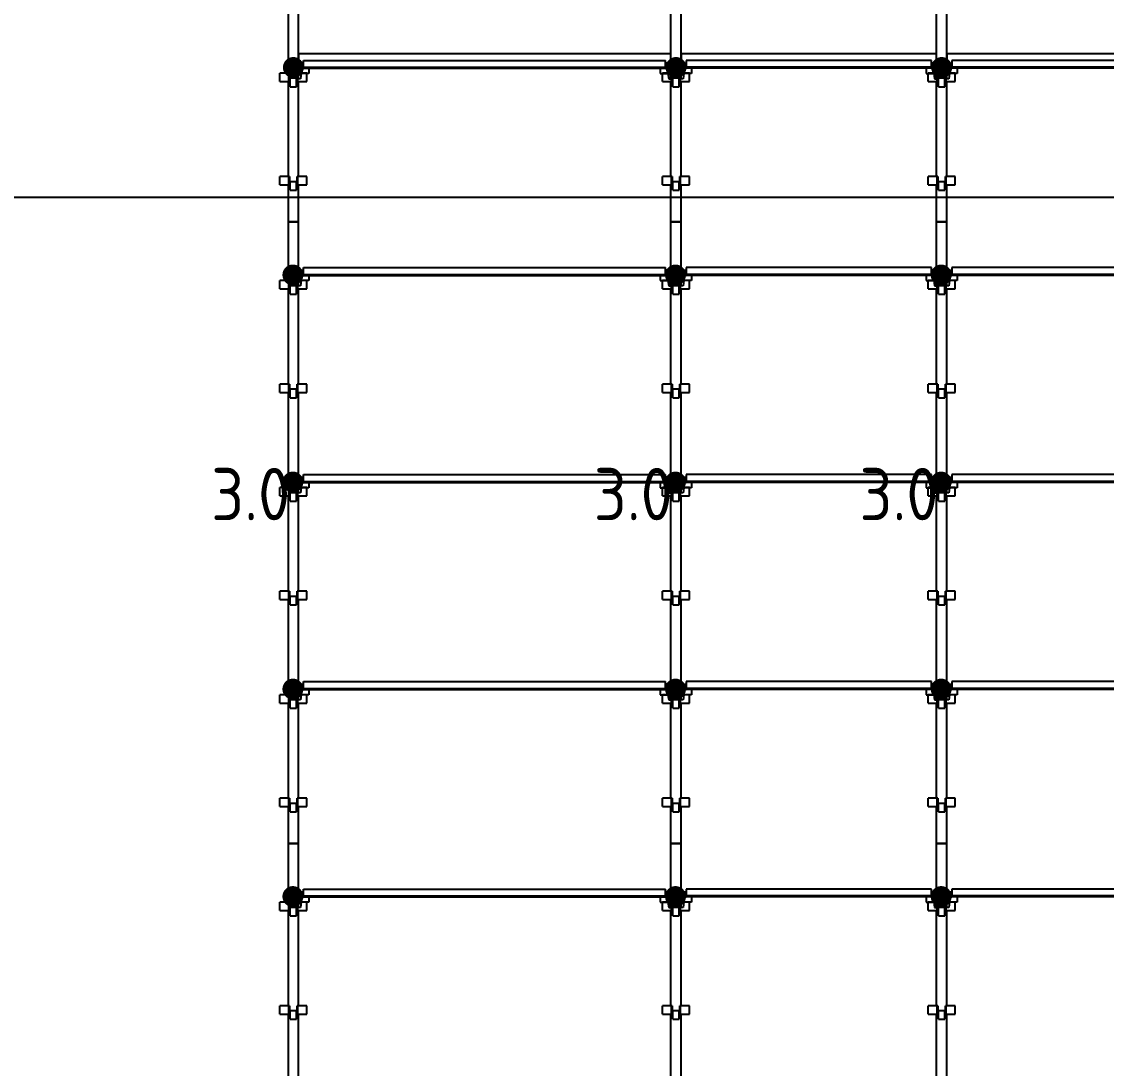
# Model space of a CAD drawing. Header units: millimetres. Extents: x 9116 to 195096, y -114281 to 55636.
# Drawn here: x 121760 to 126945, y -31618 to -26614 of the extents above; entities that cross this region are included whole.
import ezdxf
from ezdxf.enums import TextEntityAlignment as Align

# ---------------------------------------------------------------- set-up
doc = ezdxf.new("R2010")
doc.units = ezdxf.units.MM
doc.linetypes.add('KwikScaf_DASHED', pattern=[3.75, 2.5, -1.25])
doc.layers.get('0').update_dxf_attribs({"linetype": 'CONTINUOUS'})
doc.layers.add('Grid Lines', color=252, linetype='CONTINUOUS')
doc.layers.add('Scaffold', color=7, linetype='CONTINUOUS')
doc.styles.add('KwikScaf ISO', font='isocp.shx')

# ---------------------------------------------------------------- blocks, each defined once
blk = doc.blocks.new('1.2m Transom')
at = {"color": 2, "extrusion": (0, 1, -1.83691e-16)}
for p, q in [((64253.2, 14658.9), (64273.2, 14658.9)), ((64253.2, 14583.9), (64253.2, 14658.9)), ((64273.2, 14658.9), (64269.9, 14633.9)), ((64269.9, 14633.9), (64278.2, 14633.9)), ((65450.2, 14671.9), (64278.2, 14671.9)), ((64278.2, 14671.9), (64278.2, 14638.9)), ((65450.2, 14638.9), (64278.2, 14638.9)), ((64278.2, 14638.9), (64278.2, 14633.9)), ((65450.2, 14633.9), (64278.2, 14633.9)), ((64303.2, 14633.9), (64303.2, 14608.9)), ((65425.2, 14633.9), (65425.2, 14608.9)), ((65450.2, 14638.9), (65450.2, 14671.9)), ((65450.2, 14633.9), (65450.2, 14638.9)), ((65458.5, 14633.9), (65450.2, 14633.9)), ((65455.2, 14658.9), (65458.5, 14633.9)), ((65475.2, 14658.9), (65455.2, 14658.9)), ((65475.2, 14583.9), (65475.2, 14658.9)), ((64263.2, 14583.9), (64253.2, 14583.9)), ((64266.5, 14608.9), (64263.2, 14583.9)), ((64303.2, 14608.9), (64266.5, 14608.9)), ((65425.2, 14608.9), (65461.9, 14608.9)), ((65461.9, 14608.9), (65465.2, 14583.9)), ((65465.2, 14583.9), (65475.2, 14583.9))]:
    blk.add_line(p, q, dxfattribs=at)
blk = doc.blocks.new('1.8m Transom')
at = {"color": 2, "extrusion": (0, 1, -1.83691e-16)}
for p, q in [((65709.6, 14583.9), (65709.6, 14658.9)), ((65709.6, 14658.9), (65729.6, 14658.9)), ((65729.6, 14658.9), (65726.3, 14633.9)), ((65726.3, 14633.9), (65734.6, 14633.9)), ((65734.6, 14671.9), (67464.6, 14671.9)), ((65734.6, 14638.9), (65734.6, 14671.9)), ((65734.6, 14638.9), (67464.6, 14638.9)), ((65734.6, 14633.9), (65734.6, 14638.9)), ((65734.6, 14633.9), (67464.6, 14633.9)), ((65759.6, 14633.9), (65759.6, 14608.9)), ((67439.6, 14633.9), (67439.6, 14608.9)), ((67464.6, 14638.9), (67464.6, 14671.9)), ((67464.6, 14633.9), (67464.6, 14638.9)), ((67473, 14633.9), (67464.6, 14633.9)), ((67469.6, 14658.9), (67473, 14633.9)), ((67489.6, 14658.9), (67469.6, 14658.9)), ((67489.6, 14583.9), (67489.6, 14658.9)), ((65719.6, 14583.9), (65709.6, 14583.9)), ((65723, 14608.9), (65719.6, 14583.9)), ((65759.6, 14608.9), (65723, 14608.9)), ((67439.6, 14608.9), (67476.3, 14608.9)), ((67476.3, 14608.9), (67479.6, 14583.9)), ((67479.6, 14583.9), (67489.6, 14583.9))]:
    blk.add_line(p, q, dxfattribs=at)

msp = doc.modelspace()

# ---------------------------------------------------------------- linework, layer by layer
at = {"layer": 'Grid Lines', "color": 252, "linetype": 'KwikScaf_DASHED'}
msp.add_line((120262.5, -27452.4), (139068.9, -27452.4), dxfattribs=at)
at = {"layer": 'Scaffold', "color": 5, "extrusion": (-1, 6.12323e-17, 0)}
for p, q in [((123035.1, -26859.7), (123035.1, -26404.7)), ((123083.1, -26859.7), (123083.1, -26404.7)), ((124864.1, -26859.7), (124864.1, -26404.7)), ((124912.1, -26859.7), (124912.1, -26404.7)), ((126134.1, -26859.7), (126134.1, -26404.7)), ((126182.1, -26859.7), (126182.1, -26404.7)), ((122999.6, -26859.7), (122995.1, -26859.7)), ((122995.1, -26899.7), (122995.1, -26859.7)), ((122995.1, -26899.7), (122999.6, -26899.7)), ((123037.2, -26859.7), (122999.6, -26859.7)), ((122999.6, -26899.7), (123037.2, -26899.7)), ((123035.1, -27354.7), (123035.1, -26899.7)), ((123037.2, -26899.7), (123037.2, -26859.7)), ((123040.9, -26859.7), (123037.2, -26859.7)), ((123037.2, -26899.7), (123040.9, -26899.7)), ((123040.9, -26859.7), (123040.9, -26899.7)), ((123053.3, -26884.7), (123043.4, -26884.7)), ((123043.4, -26924.7), (123043.4, -26884.7)), ((123064.9, -26884.7), (123053.3, -26884.7)), ((123074.8, -26884.7), (123064.9, -26884.7)), ((123074.8, -26924.7), (123074.8, -26884.7)), ((123077.2, -26899.7), (123077.2, -26859.7)), ((123081, -26859.7), (123077.2, -26859.7)), ((123077.2, -26899.7), (123081, -26899.7)), ((123118.6, -26859.7), (123081, -26859.7)), ((123081, -26899.7), (123081, -26859.7)), ((123081, -26899.7), (123118.6, -26899.7)), ((123083.1, -27354.7), (123083.1, -26899.7)), ((123123.1, -26859.7), (123118.6, -26859.7)), ((123118.6, -26899.7), (123123.1, -26899.7)), ((123123.1, -26899.7), (123123.1, -26859.7)), ((124828.6, -26859.7), (124824.1, -26859.7)), ((124824.1, -26899.7), (124824.1, -26859.7)), ((124824.1, -26899.7), (124828.6, -26899.7)), ((124866.2, -26859.7), (124828.6, -26859.7)), ((124828.6, -26899.7), (124866.2, -26899.7)), ((124864.1, -27354.7), (124864.1, -26899.7)), ((124866.2, -26899.7), (124866.2, -26859.7)), ((124869.9, -26859.7), (124866.2, -26859.7)), ((124866.2, -26899.7), (124869.9, -26899.7)), ((124869.9, -26859.7), (124869.9, -26899.7)), ((124882.3, -26884.7), (124872.4, -26884.7)), ((124872.4, -26924.7), (124872.4, -26884.7)), ((124893.9, -26884.7), (124882.3, -26884.7)), ((124903.8, -26884.7), (124893.9, -26884.7)), ((124903.8, -26924.7), (124903.8, -26884.7)), ((124906.2, -26899.7), (124906.2, -26859.7)), ((124910, -26859.7), (124906.2, -26859.7)), ((124906.2, -26899.7), (124910, -26899.7)), ((124947.6, -26859.7), (124910, -26859.7)), ((124910, -26899.7), (124910, -26859.7)), ((124910, -26899.7), (124947.6, -26899.7)), ((124912.1, -27354.7), (124912.1, -26899.7)), ((124952.1, -26859.7), (124947.6, -26859.7)), ((124947.6, -26899.7), (124952.1, -26899.7)), ((124952.1, -26899.7), (124952.1, -26859.7)), ((126098.6, -26859.7), (126094.1, -26859.7)), ((126094.1, -26899.7), (126094.1, -26859.7)), ((126094.1, -26899.7), (126098.6, -26899.7)), ((126136.2, -26859.7), (126098.6, -26859.7)), ((126098.6, -26899.7), (126136.2, -26899.7)), ((126134.1, -27354.7), (126134.1, -26899.7)), ((126136.2, -26899.7), (126136.2, -26859.7)), ((126139.9, -26859.7), (126136.2, -26859.7)), ((126136.2, -26899.7), (126139.9, -26899.7)), ((126139.9, -26859.7), (126139.9, -26899.7)), ((126152.3, -26884.7), (126142.4, -26884.7)), ((126142.4, -26924.7), (126142.4, -26884.7)), ((126163.9, -26884.7), (126152.3, -26884.7)), ((126173.8, -26884.7), (126163.9, -26884.7)), ((126173.8, -26924.7), (126173.8, -26884.7)), ((126176.2, -26899.7), (126176.2, -26859.7)), ((126180, -26859.7), (126176.2, -26859.7)), ((126176.2, -26899.7), (126180, -26899.7)), ((126217.6, -26859.7), (126180, -26859.7)), ((126180, -26899.7), (126180, -26859.7)), ((126180, -26899.7), (126217.6, -26899.7)), ((126182.1, -27354.7), (126182.1, -26899.7)), ((126222.1, -26859.7), (126217.6, -26859.7)), ((126217.6, -26899.7), (126222.1, -26899.7)), ((126222.1, -26899.7), (126222.1, -26859.7)), ((123043.4, -26924.7), (123053.3, -26924.7)), ((123053.3, -26924.7), (123064.9, -26924.7)), ((123064.9, -26924.7), (123074.8, -26924.7)), ((124872.4, -26924.7), (124882.3, -26924.7)), ((124882.3, -26924.7), (124893.9, -26924.7)), ((124893.9, -26924.7), (124903.8, -26924.7)), ((126142.4, -26924.7), (126152.3, -26924.7)), ((126152.3, -26924.7), (126163.9, -26924.7)), ((126163.9, -26924.7), (126173.8, -26924.7)), ((122999.6, -27354.7), (122995.1, -27354.7)), ((122995.1, -27394.7), (122995.1, -27354.7)), ((123037.2, -27354.7), (122999.6, -27354.7)), ((123037.2, -27394.7), (123037.2, -27354.7)), ((123040.9, -27354.7), (123037.2, -27354.7)), ((123040.9, -27354.7), (123040.9, -27394.7)), ((123077.2, -27394.7), (123077.2, -27354.7)), ((123081, -27354.7), (123077.2, -27354.7)), ((123118.6, -27354.7), (123081, -27354.7)), ((123081, -27394.7), (123081, -27354.7)), ((123123.1, -27354.7), (123118.6, -27354.7)), ((123123.1, -27394.7), (123123.1, -27354.7)), ((124828.6, -27354.7), (124824.1, -27354.7)), ((124824.1, -27394.7), (124824.1, -27354.7)), ((124866.2, -27354.7), (124828.6, -27354.7)), ((124866.2, -27394.7), (124866.2, -27354.7)), ((124869.9, -27354.7), (124866.2, -27354.7)), ((124869.9, -27354.7), (124869.9, -27394.7)), ((124906.2, -27394.7), (124906.2, -27354.7)), ((124910, -27354.7), (124906.2, -27354.7)), ((124947.6, -27354.7), (124910, -27354.7)), ((124910, -27394.7), (124910, -27354.7)), ((124952.1, -27354.7), (124947.6, -27354.7)), ((124952.1, -27394.7), (124952.1, -27354.7)), ((126098.6, -27354.7), (126094.1, -27354.7)), ((126094.1, -27394.7), (126094.1, -27354.7)), ((126136.2, -27354.7), (126098.6, -27354.7)), ((126136.2, -27394.7), (126136.2, -27354.7)), ((126139.9, -27354.7), (126136.2, -27354.7)), ((126139.9, -27354.7), (126139.9, -27394.7)), ((126176.2, -27394.7), (126176.2, -27354.7)), ((126180, -27354.7), (126176.2, -27354.7)), ((126217.6, -27354.7), (126180, -27354.7)), ((126180, -27394.7), (126180, -27354.7)), ((126222.1, -27354.7), (126217.6, -27354.7)), ((126222.1, -27394.7), (126222.1, -27354.7)), ((122995.1, -27394.7), (122999.6, -27394.7)), ((122999.6, -27394.7), (123037.2, -27394.7)), ((123035.1, -27571.7), (123035.1, -27394.7)), ((123037.2, -27394.7), (123040.9, -27394.7)), ((123043.4, -27419.7), (123043.4, -27379.7)), ((123053.3, -27379.7), (123043.4, -27379.7)), ((123043.4, -27419.7), (123053.3, -27419.7)), ((123064.9, -27379.7), (123053.3, -27379.7)), ((123053.3, -27419.7), (123064.9, -27419.7)), ((123074.8, -27379.7), (123064.9, -27379.7)), ((123064.9, -27419.7), (123074.8, -27419.7)), ((123074.8, -27419.7), (123074.8, -27379.7)), ((123077.2, -27394.7), (123081, -27394.7)), ((123081, -27394.7), (123118.6, -27394.7)), ((123083.1, -27571.7), (123083.1, -27394.7)), ((123118.6, -27394.7), (123123.1, -27394.7)), ((124824.1, -27394.7), (124828.6, -27394.7)), ((124828.6, -27394.7), (124866.2, -27394.7)), ((124864.1, -27571.7), (124864.1, -27394.7)), ((124866.2, -27394.7), (124869.9, -27394.7)), ((124872.4, -27419.7), (124872.4, -27379.7)), ((124882.3, -27379.7), (124872.4, -27379.7)), ((124872.4, -27419.7), (124882.3, -27419.7)), ((124893.9, -27379.7), (124882.3, -27379.7)), ((124882.3, -27419.7), (124893.9, -27419.7)), ((124903.8, -27379.7), (124893.9, -27379.7)), ((124893.9, -27419.7), (124903.8, -27419.7)), ((124903.8, -27419.7), (124903.8, -27379.7)), ((124906.2, -27394.7), (124910, -27394.7)), ((124910, -27394.7), (124947.6, -27394.7)), ((124912.1, -27571.7), (124912.1, -27394.7)), ((124947.6, -27394.7), (124952.1, -27394.7)), ((126094.1, -27394.7), (126098.6, -27394.7)), ((126098.6, -27394.7), (126136.2, -27394.7)), ((126134.1, -27571.7), (126134.1, -27394.7)), ((126136.2, -27394.7), (126139.9, -27394.7)), ((126142.4, -27419.7), (126142.4, -27379.7)), ((126152.3, -27379.7), (126142.4, -27379.7)), ((126142.4, -27419.7), (126152.3, -27419.7)), ((126163.9, -27379.7), (126152.3, -27379.7)), ((126152.3, -27419.7), (126163.9, -27419.7)), ((126173.8, -27379.7), (126163.9, -27379.7)), ((126163.9, -27419.7), (126173.8, -27419.7)), ((126173.8, -27419.7), (126173.8, -27379.7)), ((126176.2, -27394.7), (126180, -27394.7)), ((126180, -27394.7), (126217.6, -27394.7)), ((126182.1, -27571.7), (126182.1, -27394.7)), ((126217.6, -27394.7), (126222.1, -27394.7)), ((123035.1, -27571.7), (123083.1, -27571.7)), ((123035.1, -27851.7), (123035.1, -27571.7)), ((123083.1, -27571.7), (123035.1, -27571.7)), ((123083.1, -27851.7), (123083.1, -27571.7)), ((124864.1, -27571.7), (124912.1, -27571.7)), ((124864.1, -27851.7), (124864.1, -27571.7)), ((124912.1, -27571.7), (124864.1, -27571.7)), ((124912.1, -27851.7), (124912.1, -27571.7)), ((126134.1, -27571.7), (126182.1, -27571.7)), ((126134.1, -27851.7), (126134.1, -27571.7)), ((126182.1, -27571.7), (126134.1, -27571.7)), ((126182.1, -27851.7), (126182.1, -27571.7)), ((122999.6, -27851.7), (122995.1, -27851.7)), ((122995.1, -27891.7), (122995.1, -27851.7)), ((122995.1, -27891.7), (122999.6, -27891.7)), ((123037.2, -27851.7), (122999.6, -27851.7)), ((122999.6, -27891.7), (123037.2, -27891.7)), ((123035.1, -28346.7), (123035.1, -27891.7)), ((123037.2, -27891.7), (123037.2, -27851.7)), ((123040.9, -27851.7), (123037.2, -27851.7)), ((123037.2, -27891.7), (123040.9, -27891.7)), ((123040.9, -27851.7), (123040.9, -27891.7)), ((123053.3, -27876.7), (123043.4, -27876.7)), ((123043.4, -27916.7), (123043.4, -27876.7)), ((123064.9, -27876.7), (123053.3, -27876.7)), ((123074.8, -27876.7), (123064.9, -27876.7)), ((123074.8, -27916.7), (123074.8, -27876.7)), ((123077.2, -27891.7), (123077.2, -27851.7)), ((123081, -27851.7), (123077.2, -27851.7)), ((123077.2, -27891.7), (123081, -27891.7)), ((123118.6, -27851.7), (123081, -27851.7)), ((123081, -27891.7), (123081, -27851.7)), ((123081, -27891.7), (123118.6, -27891.7)), ((123083.1, -28346.7), (123083.1, -27891.7)), ((123123.1, -27851.7), (123118.6, -27851.7)), ((123118.6, -27891.7), (123123.1, -27891.7)), ((123123.1, -27891.7), (123123.1, -27851.7)), ((124828.6, -27851.7), (124824.1, -27851.7)), ((124824.1, -27891.7), (124824.1, -27851.7)), ((124824.1, -27891.7), (124828.6, -27891.7)), ((124866.2, -27851.7), (124828.6, -27851.7)), ((124828.6, -27891.7), (124866.2, -27891.7)), ((124864.1, -28346.7), (124864.1, -27891.7)), ((124866.2, -27891.7), (124866.2, -27851.7)), ((124869.9, -27851.7), (124866.2, -27851.7)), ((124866.2, -27891.7), (124869.9, -27891.7)), ((124869.9, -27851.7), (124869.9, -27891.7)), ((124882.3, -27876.7), (124872.4, -27876.7)), ((124872.4, -27916.7), (124872.4, -27876.7)), ((124893.9, -27876.7), (124882.3, -27876.7)), ((124903.8, -27876.7), (124893.9, -27876.7)), ((124903.8, -27916.7), (124903.8, -27876.7)), ((124906.2, -27891.7), (124906.2, -27851.7)), ((124910, -27851.7), (124906.2, -27851.7)), ((124906.2, -27891.7), (124910, -27891.7)), ((124947.6, -27851.7), (124910, -27851.7)), ((124910, -27891.7), (124910, -27851.7)), ((124910, -27891.7), (124947.6, -27891.7)), ((124912.1, -28346.7), (124912.1, -27891.7)), ((124952.1, -27851.7), (124947.6, -27851.7)), ((124947.6, -27891.7), (124952.1, -27891.7)), ((124952.1, -27891.7), (124952.1, -27851.7)), ((126098.6, -27851.7), (126094.1, -27851.7)), ((126094.1, -27891.7), (126094.1, -27851.7)), ((126094.1, -27891.7), (126098.6, -27891.7)), ((126136.2, -27851.7), (126098.6, -27851.7)), ((126098.6, -27891.7), (126136.2, -27891.7)), ((126134.1, -28346.7), (126134.1, -27891.7)), ((126136.2, -27891.7), (126136.2, -27851.7)), ((126139.9, -27851.7), (126136.2, -27851.7)), ((126136.2, -27891.7), (126139.9, -27891.7)), ((126139.9, -27851.7), (126139.9, -27891.7)), ((126152.3, -27876.7), (126142.4, -27876.7)), ((126142.4, -27916.7), (126142.4, -27876.7)), ((126163.9, -27876.7), (126152.3, -27876.7)), ((126173.8, -27876.7), (126163.9, -27876.7)), ((126173.8, -27916.7), (126173.8, -27876.7)), ((126176.2, -27891.7), (126176.2, -27851.7)), ((126180, -27851.7), (126176.2, -27851.7)), ((126176.2, -27891.7), (126180, -27891.7)), ((126217.6, -27851.7), (126180, -27851.7)), ((126180, -27891.7), (126180, -27851.7)), ((126180, -27891.7), (126217.6, -27891.7)), ((126182.1, -28346.7), (126182.1, -27891.7)), ((126222.1, -27851.7), (126217.6, -27851.7)), ((126217.6, -27891.7), (126222.1, -27891.7)), ((126222.1, -27891.7), (126222.1, -27851.7)), ((123043.4, -27916.7), (123053.3, -27916.7)), ((123053.3, -27916.7), (123064.9, -27916.7)), ((123064.9, -27916.7), (123074.8, -27916.7)), ((124872.4, -27916.7), (124882.3, -27916.7)), ((124882.3, -27916.7), (124893.9, -27916.7)), ((124893.9, -27916.7), (124903.8, -27916.7)), ((126142.4, -27916.7), (126152.3, -27916.7)), ((126152.3, -27916.7), (126163.9, -27916.7)), ((126163.9, -27916.7), (126173.8, -27916.7)), ((122999.6, -28346.7), (122995.1, -28346.7)), ((122995.1, -28386.7), (122995.1, -28346.7)), ((123037.2, -28346.7), (122999.6, -28346.7)), ((123037.2, -28386.7), (123037.2, -28346.7)), ((123040.9, -28346.7), (123037.2, -28346.7)), ((123040.9, -28346.7), (123040.9, -28386.7)), ((123077.2, -28386.7), (123077.2, -28346.7)), ((123081, -28346.7), (123077.2, -28346.7)), ((123118.6, -28346.7), (123081, -28346.7)), ((123081, -28386.7), (123081, -28346.7)), ((123123.1, -28346.7), (123118.6, -28346.7)), ((123123.1, -28386.7), (123123.1, -28346.7)), ((124828.6, -28346.7), (124824.1, -28346.7)), ((124824.1, -28386.7), (124824.1, -28346.7)), ((124866.2, -28346.7), (124828.6, -28346.7)), ((124866.2, -28386.7), (124866.2, -28346.7)), ((124869.9, -28346.7), (124866.2, -28346.7)), ((124869.9, -28346.7), (124869.9, -28386.7)), ((124906.2, -28386.7), (124906.2, -28346.7)), ((124910, -28346.7), (124906.2, -28346.7)), ((124947.6, -28346.7), (124910, -28346.7)), ((124910, -28386.7), (124910, -28346.7)), ((124952.1, -28346.7), (124947.6, -28346.7)), ((124952.1, -28386.7), (124952.1, -28346.7)), ((126098.6, -28346.7), (126094.1, -28346.7)), ((126094.1, -28386.7), (126094.1, -28346.7)), ((126136.2, -28346.7), (126098.6, -28346.7)), ((126136.2, -28386.7), (126136.2, -28346.7)), ((126139.9, -28346.7), (126136.2, -28346.7)), ((126139.9, -28346.7), (126139.9, -28386.7)), ((126176.2, -28386.7), (126176.2, -28346.7)), ((126180, -28346.7), (126176.2, -28346.7)), ((126217.6, -28346.7), (126180, -28346.7)), ((126180, -28386.7), (126180, -28346.7)), ((126222.1, -28346.7), (126217.6, -28346.7)), ((126222.1, -28386.7), (126222.1, -28346.7)), ((122995.1, -28386.7), (122999.6, -28386.7)), ((122999.6, -28386.7), (123037.2, -28386.7)), ((123035.1, -28841.7), (123035.1, -28386.7)), ((123037.2, -28386.7), (123040.9, -28386.7)), ((123043.4, -28411.7), (123043.4, -28371.7)), ((123053.3, -28371.7), (123043.4, -28371.7)), ((123043.4, -28411.7), (123053.3, -28411.7)), ((123064.9, -28371.7), (123053.3, -28371.7)), ((123053.3, -28411.7), (123064.9, -28411.7)), ((123074.8, -28371.7), (123064.9, -28371.7)), ((123064.9, -28411.7), (123074.8, -28411.7)), ((123074.8, -28411.7), (123074.8, -28371.7)), ((123077.2, -28386.7), (123081, -28386.7)), ((123081, -28386.7), (123118.6, -28386.7)), ((123083.1, -28841.7), (123083.1, -28386.7)), ((123118.6, -28386.7), (123123.1, -28386.7)), ((124824.1, -28386.7), (124828.6, -28386.7)), ((124828.6, -28386.7), (124866.2, -28386.7)), ((124864.1, -28841.7), (124864.1, -28386.7)), ((124866.2, -28386.7), (124869.9, -28386.7)), ((124872.4, -28411.7), (124872.4, -28371.7)), ((124882.3, -28371.7), (124872.4, -28371.7)), ((124872.4, -28411.7), (124882.3, -28411.7)), ((124893.9, -28371.7), (124882.3, -28371.7)), ((124882.3, -28411.7), (124893.9, -28411.7)), ((124903.8, -28371.7), (124893.9, -28371.7)), ((124893.9, -28411.7), (124903.8, -28411.7)), ((124903.8, -28411.7), (124903.8, -28371.7)), ((124906.2, -28386.7), (124910, -28386.7)), ((124910, -28386.7), (124947.6, -28386.7)), ((124912.1, -28841.7), (124912.1, -28386.7)), ((124947.6, -28386.7), (124952.1, -28386.7)), ((126094.1, -28386.7), (126098.6, -28386.7)), ((126098.6, -28386.7), (126136.2, -28386.7)), ((126134.1, -28841.7), (126134.1, -28386.7)), ((126136.2, -28386.7), (126139.9, -28386.7)), ((126142.4, -28411.7), (126142.4, -28371.7)), ((126152.3, -28371.7), (126142.4, -28371.7)), ((126142.4, -28411.7), (126152.3, -28411.7)), ((126163.9, -28371.7), (126152.3, -28371.7)), ((126152.3, -28411.7), (126163.9, -28411.7)), ((126173.8, -28371.7), (126163.9, -28371.7)), ((126163.9, -28411.7), (126173.8, -28411.7)), ((126173.8, -28411.7), (126173.8, -28371.7)), ((126176.2, -28386.7), (126180, -28386.7)), ((126180, -28386.7), (126217.6, -28386.7)), ((126182.1, -28841.7), (126182.1, -28386.7)), ((126217.6, -28386.7), (126222.1, -28386.7)), ((122999.6, -28841.7), (122995.1, -28841.7)), ((122995.1, -28881.7), (122995.1, -28841.7)), ((123037.2, -28841.7), (122999.6, -28841.7)), ((123037.2, -28881.7), (123037.2, -28841.7)), ((123040.9, -28841.7), (123037.2, -28841.7)), ((123040.9, -28841.7), (123040.9, -28881.7)), ((123043.4, -28906.7), (123043.4, -28866.7)), ((123053.3, -28866.7), (123043.4, -28866.7)), ((123064.9, -28866.7), (123053.3, -28866.7)), ((123074.8, -28866.7), (123064.9, -28866.7)), ((123074.8, -28906.7), (123074.8, -28866.7)), ((123077.2, -28881.7), (123077.2, -28841.7)), ((123081, -28841.7), (123077.2, -28841.7)), ((123118.6, -28841.7), (123081, -28841.7)), ((123081, -28881.7), (123081, -28841.7)), ((123123.1, -28841.7), (123118.6, -28841.7)), ((123123.1, -28881.7), (123123.1, -28841.7)), ((124828.6, -28841.7), (124824.1, -28841.7)), ((124824.1, -28881.7), (124824.1, -28841.7)), ((124866.2, -28841.7), (124828.6, -28841.7)), ((124866.2, -28881.7), (124866.2, -28841.7)), ((124869.9, -28841.7), (124866.2, -28841.7)), ((124869.9, -28841.7), (124869.9, -28881.7)), ((124872.4, -28906.7), (124872.4, -28866.7)), ((124882.3, -28866.7), (124872.4, -28866.7)), ((124893.9, -28866.7), (124882.3, -28866.7)), ((124903.8, -28866.7), (124893.9, -28866.7)), ((124903.8, -28906.7), (124903.8, -28866.7)), ((124906.2, -28881.7), (124906.2, -28841.7)), ((124910, -28841.7), (124906.2, -28841.7)), ((124947.6, -28841.7), (124910, -28841.7)), ((124910, -28881.7), (124910, -28841.7)), ((124952.1, -28841.7), (124947.6, -28841.7)), ((124952.1, -28881.7), (124952.1, -28841.7)), ((126098.6, -28841.7), (126094.1, -28841.7)), ((126094.1, -28881.7), (126094.1, -28841.7)), ((126136.2, -28841.7), (126098.6, -28841.7)), ((126136.2, -28881.7), (126136.2, -28841.7)), ((126139.9, -28841.7), (126136.2, -28841.7)), ((126139.9, -28841.7), (126139.9, -28881.7)), ((126142.4, -28906.7), (126142.4, -28866.7)), ((126152.3, -28866.7), (126142.4, -28866.7)), ((126163.9, -28866.7), (126152.3, -28866.7)), ((126173.8, -28866.7), (126163.9, -28866.7)), ((126173.8, -28906.7), (126173.8, -28866.7)), ((126176.2, -28881.7), (126176.2, -28841.7)), ((126180, -28841.7), (126176.2, -28841.7)), ((126217.6, -28841.7), (126180, -28841.7)), ((126180, -28881.7), (126180, -28841.7)), ((126222.1, -28841.7), (126217.6, -28841.7)), ((126222.1, -28881.7), (126222.1, -28841.7)), ((122995.1, -28881.7), (122999.6, -28881.7)), ((122999.6, -28881.7), (123037.2, -28881.7)), ((123035.1, -29336.7), (123035.1, -28881.7)), ((123037.2, -28881.7), (123040.9, -28881.7)), ((123043.4, -28906.7), (123053.3, -28906.7)), ((123053.3, -28906.7), (123064.9, -28906.7)), ((123064.9, -28906.7), (123074.8, -28906.7)), ((123077.2, -28881.7), (123081, -28881.7)), ((123081, -28881.7), (123118.6, -28881.7)), ((123083.1, -29336.7), (123083.1, -28881.7)), ((123118.6, -28881.7), (123123.1, -28881.7)), ((124824.1, -28881.7), (124828.6, -28881.7)), ((124828.6, -28881.7), (124866.2, -28881.7)), ((124864.1, -29336.7), (124864.1, -28881.7)), ((124866.2, -28881.7), (124869.9, -28881.7)), ((124872.4, -28906.7), (124882.3, -28906.7)), ((124882.3, -28906.7), (124893.9, -28906.7)), ((124893.9, -28906.7), (124903.8, -28906.7)), ((124906.2, -28881.7), (124910, -28881.7)), ((124910, -28881.7), (124947.6, -28881.7)), ((124912.1, -29336.7), (124912.1, -28881.7)), ((124947.6, -28881.7), (124952.1, -28881.7)), ((126094.1, -28881.7), (126098.6, -28881.7)), ((126098.6, -28881.7), (126136.2, -28881.7)), ((126134.1, -29336.7), (126134.1, -28881.7)), ((126136.2, -28881.7), (126139.9, -28881.7)), ((126142.4, -28906.7), (126152.3, -28906.7)), ((126152.3, -28906.7), (126163.9, -28906.7)), ((126163.9, -28906.7), (126173.8, -28906.7)), ((126176.2, -28881.7), (126180, -28881.7)), ((126180, -28881.7), (126217.6, -28881.7)), ((126182.1, -29336.7), (126182.1, -28881.7)), ((126217.6, -28881.7), (126222.1, -28881.7)), ((122999.6, -29336.7), (122995.1, -29336.7)), ((122995.1, -29376.7), (122995.1, -29336.7)), ((123037.2, -29336.7), (122999.6, -29336.7)), ((123037.2, -29376.7), (123037.2, -29336.7)), ((123040.9, -29336.7), (123037.2, -29336.7)), ((123040.9, -29336.7), (123040.9, -29376.7)), ((123077.2, -29376.7), (123077.2, -29336.7)), ((123081, -29336.7), (123077.2, -29336.7)), ((123118.6, -29336.7), (123081, -29336.7)), ((123081, -29376.7), (123081, -29336.7)), ((123123.1, -29336.7), (123118.6, -29336.7)), ((123123.1, -29376.7), (123123.1, -29336.7)), ((124828.6, -29336.7), (124824.1, -29336.7)), ((124824.1, -29376.7), (124824.1, -29336.7)), ((124866.2, -29336.7), (124828.6, -29336.7)), ((124866.2, -29376.7), (124866.2, -29336.7)), ((124869.9, -29336.7), (124866.2, -29336.7)), ((124869.9, -29336.7), (124869.9, -29376.7)), ((124906.2, -29376.7), (124906.2, -29336.7)), ((124910, -29336.7), (124906.2, -29336.7)), ((124947.6, -29336.7), (124910, -29336.7)), ((124910, -29376.7), (124910, -29336.7)), ((124952.1, -29336.7), (124947.6, -29336.7)), ((124952.1, -29376.7), (124952.1, -29336.7)), ((126098.6, -29336.7), (126094.1, -29336.7)), ((126094.1, -29376.7), (126094.1, -29336.7)), ((126136.2, -29336.7), (126098.6, -29336.7)), ((126136.2, -29376.7), (126136.2, -29336.7)), ((126139.9, -29336.7), (126136.2, -29336.7)), ((126139.9, -29336.7), (126139.9, -29376.7)), ((126176.2, -29376.7), (126176.2, -29336.7)), ((126180, -29336.7), (126176.2, -29336.7)), ((126217.6, -29336.7), (126180, -29336.7)), ((126180, -29376.7), (126180, -29336.7)), ((126222.1, -29336.7), (126217.6, -29336.7)), ((126222.1, -29376.7), (126222.1, -29336.7)), ((122995.1, -29376.7), (122999.6, -29376.7)), ((122999.6, -29376.7), (123037.2, -29376.7)), ((123035.1, -29831.7), (123035.1, -29376.7)), ((123037.2, -29376.7), (123040.9, -29376.7)), ((123043.4, -29401.7), (123043.4, -29361.7)), ((123053.3, -29361.7), (123043.4, -29361.7)), ((123064.9, -29361.7), (123053.3, -29361.7)), ((123074.8, -29361.7), (123064.9, -29361.7)), ((123074.8, -29401.7), (123074.8, -29361.7)), ((123077.2, -29376.7), (123081, -29376.7)), ((123081, -29376.7), (123118.6, -29376.7)), ((123083.1, -29831.7), (123083.1, -29376.7)), ((123118.6, -29376.7), (123123.1, -29376.7)), ((124824.1, -29376.7), (124828.6, -29376.7)), ((124828.6, -29376.7), (124866.2, -29376.7)), ((124864.1, -29831.7), (124864.1, -29376.7)), ((124866.2, -29376.7), (124869.9, -29376.7)), ((124872.4, -29401.7), (124872.4, -29361.7)), ((124882.3, -29361.7), (124872.4, -29361.7)), ((124893.9, -29361.7), (124882.3, -29361.7)), ((124903.8, -29361.7), (124893.9, -29361.7)), ((124903.8, -29401.7), (124903.8, -29361.7)), ((124906.2, -29376.7), (124910, -29376.7)), ((124910, -29376.7), (124947.6, -29376.7)), ((124912.1, -29831.7), (124912.1, -29376.7)), ((124947.6, -29376.7), (124952.1, -29376.7)), ((126094.1, -29376.7), (126098.6, -29376.7)), ((126098.6, -29376.7), (126136.2, -29376.7)), ((126134.1, -29831.7), (126134.1, -29376.7)), ((126136.2, -29376.7), (126139.9, -29376.7)), ((126142.4, -29401.7), (126142.4, -29361.7)), ((126152.3, -29361.7), (126142.4, -29361.7)), ((126163.9, -29361.7), (126152.3, -29361.7)), ((126173.8, -29361.7), (126163.9, -29361.7)), ((126173.8, -29401.7), (126173.8, -29361.7)), ((126176.2, -29376.7), (126180, -29376.7)), ((126180, -29376.7), (126217.6, -29376.7)), ((126182.1, -29831.7), (126182.1, -29376.7)), ((126217.6, -29376.7), (126222.1, -29376.7)), ((123043.4, -29401.7), (123053.3, -29401.7)), ((123053.3, -29401.7), (123064.9, -29401.7)), ((123064.9, -29401.7), (123074.8, -29401.7)), ((124872.4, -29401.7), (124882.3, -29401.7)), ((124882.3, -29401.7), (124893.9, -29401.7)), ((124893.9, -29401.7), (124903.8, -29401.7)), ((126142.4, -29401.7), (126152.3, -29401.7)), ((126152.3, -29401.7), (126163.9, -29401.7)), ((126163.9, -29401.7), (126173.8, -29401.7)), ((122999.6, -29831.7), (122995.1, -29831.7)), ((122995.1, -29871.7), (122995.1, -29831.7)), ((123037.2, -29831.7), (122999.6, -29831.7)), ((123037.2, -29871.7), (123037.2, -29831.7)), ((123040.9, -29831.7), (123037.2, -29831.7)), ((123040.9, -29831.7), (123040.9, -29871.7)), ((123053.3, -29856.7), (123043.4, -29856.7)), ((123043.4, -29896.7), (123043.4, -29856.7)), ((123064.9, -29856.7), (123053.3, -29856.7)), ((123074.8, -29856.7), (123064.9, -29856.7)), ((123074.8, -29896.7), (123074.8, -29856.7)), ((123077.2, -29871.7), (123077.2, -29831.7)), ((123081, -29831.7), (123077.2, -29831.7)), ((123118.6, -29831.7), (123081, -29831.7)), ((123081, -29871.7), (123081, -29831.7)), ((123123.1, -29831.7), (123118.6, -29831.7)), ((123123.1, -29871.7), (123123.1, -29831.7)), ((124828.6, -29831.7), (124824.1, -29831.7)), ((124824.1, -29871.7), (124824.1, -29831.7)), ((124866.2, -29831.7), (124828.6, -29831.7)), ((124866.2, -29871.7), (124866.2, -29831.7)), ((124869.9, -29831.7), (124866.2, -29831.7)), ((124869.9, -29831.7), (124869.9, -29871.7)), ((124882.3, -29856.7), (124872.4, -29856.7)), ((124872.4, -29896.7), (124872.4, -29856.7)), ((124893.9, -29856.7), (124882.3, -29856.7)), ((124903.8, -29856.7), (124893.9, -29856.7)), ((124903.8, -29896.7), (124903.8, -29856.7)), ((124906.2, -29871.7), (124906.2, -29831.7)), ((124910, -29831.7), (124906.2, -29831.7)), ((124947.6, -29831.7), (124910, -29831.7)), ((124910, -29871.7), (124910, -29831.7)), ((124952.1, -29831.7), (124947.6, -29831.7)), ((124952.1, -29871.7), (124952.1, -29831.7)), ((126098.6, -29831.7), (126094.1, -29831.7)), ((126094.1, -29871.7), (126094.1, -29831.7)), ((126136.2, -29831.7), (126098.6, -29831.7)), ((126136.2, -29871.7), (126136.2, -29831.7)), ((126139.9, -29831.7), (126136.2, -29831.7)), ((126139.9, -29831.7), (126139.9, -29871.7)), ((126152.3, -29856.7), (126142.4, -29856.7)), ((126142.4, -29896.7), (126142.4, -29856.7)), ((126163.9, -29856.7), (126152.3, -29856.7)), ((126173.8, -29856.7), (126163.9, -29856.7)), ((126173.8, -29896.7), (126173.8, -29856.7)), ((126176.2, -29871.7), (126176.2, -29831.7)), ((126180, -29831.7), (126176.2, -29831.7)), ((126217.6, -29831.7), (126180, -29831.7)), ((126180, -29871.7), (126180, -29831.7)), ((126222.1, -29831.7), (126217.6, -29831.7)), ((126222.1, -29871.7), (126222.1, -29831.7)), ((122995.1, -29871.7), (122999.6, -29871.7)), ((122999.6, -29871.7), (123037.2, -29871.7)), ((123035.1, -30326.7), (123035.1, -29871.7)), ((123037.2, -29871.7), (123040.9, -29871.7)), ((123043.4, -29896.7), (123053.3, -29896.7)), ((123053.3, -29896.7), (123064.9, -29896.7)), ((123064.9, -29896.7), (123074.8, -29896.7)), ((123077.2, -29871.7), (123081, -29871.7)), ((123081, -29871.7), (123118.6, -29871.7)), ((123083.1, -30326.7), (123083.1, -29871.7)), ((123118.6, -29871.7), (123123.1, -29871.7)), ((124824.1, -29871.7), (124828.6, -29871.7)), ((124828.6, -29871.7), (124866.2, -29871.7)), ((124864.1, -30326.7), (124864.1, -29871.7)), ((124866.2, -29871.7), (124869.9, -29871.7)), ((124872.4, -29896.7), (124882.3, -29896.7)), ((124882.3, -29896.7), (124893.9, -29896.7)), ((124893.9, -29896.7), (124903.8, -29896.7)), ((124906.2, -29871.7), (124910, -29871.7)), ((124910, -29871.7), (124947.6, -29871.7)), ((124912.1, -30326.7), (124912.1, -29871.7)), ((124947.6, -29871.7), (124952.1, -29871.7)), ((126094.1, -29871.7), (126098.6, -29871.7)), ((126098.6, -29871.7), (126136.2, -29871.7)), ((126134.1, -30326.7), (126134.1, -29871.7)), ((126136.2, -29871.7), (126139.9, -29871.7)), ((126142.4, -29896.7), (126152.3, -29896.7)), ((126152.3, -29896.7), (126163.9, -29896.7)), ((126163.9, -29896.7), (126173.8, -29896.7)), ((126176.2, -29871.7), (126180, -29871.7)), ((126180, -29871.7), (126217.6, -29871.7)), ((126182.1, -30326.7), (126182.1, -29871.7)), ((126217.6, -29871.7), (126222.1, -29871.7)), ((122999.6, -30326.7), (122995.1, -30326.7)), ((122995.1, -30366.7), (122995.1, -30326.7)), ((123037.2, -30326.7), (122999.6, -30326.7)), ((123037.2, -30366.7), (123037.2, -30326.7)), ((123040.9, -30326.7), (123037.2, -30326.7)), ((123040.9, -30326.7), (123040.9, -30366.7)), ((123077.2, -30366.7), (123077.2, -30326.7)), ((123081, -30326.7), (123077.2, -30326.7)), ((123118.6, -30326.7), (123081, -30326.7)), ((123081, -30366.7), (123081, -30326.7)), ((123123.1, -30326.7), (123118.6, -30326.7)), ((123123.1, -30366.7), (123123.1, -30326.7)), ((124828.6, -30326.7), (124824.1, -30326.7)), ((124824.1, -30366.7), (124824.1, -30326.7)), ((124866.2, -30326.7), (124828.6, -30326.7)), ((124866.2, -30366.7), (124866.2, -30326.7)), ((124869.9, -30326.7), (124866.2, -30326.7)), ((124869.9, -30326.7), (124869.9, -30366.7)), ((124906.2, -30366.7), (124906.2, -30326.7)), ((124910, -30326.7), (124906.2, -30326.7)), ((124947.6, -30326.7), (124910, -30326.7)), ((124910, -30366.7), (124910, -30326.7)), ((124952.1, -30326.7), (124947.6, -30326.7)), ((124952.1, -30366.7), (124952.1, -30326.7)), ((126098.6, -30326.7), (126094.1, -30326.7)), ((126094.1, -30366.7), (126094.1, -30326.7)), ((126136.2, -30326.7), (126098.6, -30326.7)), ((126136.2, -30366.7), (126136.2, -30326.7)), ((126139.9, -30326.7), (126136.2, -30326.7)), ((126139.9, -30326.7), (126139.9, -30366.7)), ((126176.2, -30366.7), (126176.2, -30326.7)), ((126180, -30326.7), (126176.2, -30326.7)), ((126217.6, -30326.7), (126180, -30326.7)), ((126180, -30366.7), (126180, -30326.7)), ((126222.1, -30326.7), (126217.6, -30326.7)), ((126222.1, -30366.7), (126222.1, -30326.7)), ((122995.1, -30366.7), (122999.6, -30366.7)), ((122999.6, -30366.7), (123037.2, -30366.7)), ((123035.1, -30543.7), (123035.1, -30366.7)), ((123037.2, -30366.7), (123040.9, -30366.7)), ((123043.4, -30391.7), (123043.4, -30351.7)), ((123053.3, -30351.7), (123043.4, -30351.7)), ((123064.9, -30351.7), (123053.3, -30351.7)), ((123074.8, -30351.7), (123064.9, -30351.7)), ((123074.8, -30391.7), (123074.8, -30351.7)), ((123077.2, -30366.7), (123081, -30366.7)), ((123081, -30366.7), (123118.6, -30366.7)), ((123083.1, -30543.7), (123083.1, -30366.7)), ((123118.6, -30366.7), (123123.1, -30366.7)), ((124824.1, -30366.7), (124828.6, -30366.7)), ((124828.6, -30366.7), (124866.2, -30366.7)), ((124864.1, -30543.7), (124864.1, -30366.7)), ((124866.2, -30366.7), (124869.9, -30366.7)), ((124872.4, -30391.7), (124872.4, -30351.7)), ((124882.3, -30351.7), (124872.4, -30351.7)), ((124893.9, -30351.7), (124882.3, -30351.7)), ((124903.8, -30351.7), (124893.9, -30351.7)), ((124903.8, -30391.7), (124903.8, -30351.7)), ((124906.2, -30366.7), (124910, -30366.7)), ((124910, -30366.7), (124947.6, -30366.7)), ((124912.1, -30543.7), (124912.1, -30366.7)), ((124947.6, -30366.7), (124952.1, -30366.7)), ((126094.1, -30366.7), (126098.6, -30366.7)), ((126098.6, -30366.7), (126136.2, -30366.7)), ((126134.1, -30543.7), (126134.1, -30366.7)), ((126136.2, -30366.7), (126139.9, -30366.7)), ((126142.4, -30391.7), (126142.4, -30351.7)), ((126152.3, -30351.7), (126142.4, -30351.7)), ((126163.9, -30351.7), (126152.3, -30351.7)), ((126173.8, -30351.7), (126163.9, -30351.7)), ((126173.8, -30391.7), (126173.8, -30351.7)), ((126176.2, -30366.7), (126180, -30366.7)), ((126180, -30366.7), (126217.6, -30366.7)), ((126182.1, -30543.7), (126182.1, -30366.7)), ((126217.6, -30366.7), (126222.1, -30366.7)), ((123043.4, -30391.7), (123053.3, -30391.7)), ((123053.3, -30391.7), (123064.9, -30391.7)), ((123064.9, -30391.7), (123074.8, -30391.7)), ((124872.4, -30391.7), (124882.3, -30391.7)), ((124882.3, -30391.7), (124893.9, -30391.7)), ((124893.9, -30391.7), (124903.8, -30391.7)), ((126142.4, -30391.7), (126152.3, -30391.7)), ((126152.3, -30391.7), (126163.9, -30391.7)), ((126163.9, -30391.7), (126173.8, -30391.7)), ((123083.1, -30543.7), (123035.1, -30543.7)), ((123035.1, -30543.7), (123083.1, -30543.7)), ((123035.1, -30823.7), (123035.1, -30543.7)), ((123083.1, -30823.7), (123083.1, -30543.7)), ((124912.1, -30543.7), (124864.1, -30543.7)), ((124864.1, -30543.7), (124912.1, -30543.7)), ((124864.1, -30823.7), (124864.1, -30543.7)), ((124912.1, -30823.7), (124912.1, -30543.7)), ((126182.1, -30543.7), (126134.1, -30543.7)), ((126134.1, -30543.7), (126182.1, -30543.7)), ((126134.1, -30823.7), (126134.1, -30543.7)), ((126182.1, -30823.7), (126182.1, -30543.7)), ((122999.6, -30823.7), (122995.1, -30823.7)), ((122995.1, -30863.7), (122995.1, -30823.7)), ((123037.2, -30823.7), (122999.6, -30823.7)), ((123037.2, -30863.7), (123037.2, -30823.7)), ((123040.9, -30823.7), (123037.2, -30823.7)), ((123040.9, -30823.7), (123040.9, -30863.7)), ((123053.3, -30848.7), (123043.4, -30848.7)), ((123043.4, -30888.7), (123043.4, -30848.7)), ((123064.9, -30848.7), (123053.3, -30848.7)), ((123074.8, -30848.7), (123064.9, -30848.7)), ((123074.8, -30888.7), (123074.8, -30848.7)), ((123077.2, -30863.7), (123077.2, -30823.7)), ((123081, -30823.7), (123077.2, -30823.7)), ((123118.6, -30823.7), (123081, -30823.7)), ((123081, -30863.7), (123081, -30823.7)), ((123123.1, -30823.7), (123118.6, -30823.7)), ((123123.1, -30863.7), (123123.1, -30823.7)), ((124828.6, -30823.7), (124824.1, -30823.7)), ((124824.1, -30863.7), (124824.1, -30823.7)), ((124866.2, -30823.7), (124828.6, -30823.7)), ((124866.2, -30863.7), (124866.2, -30823.7)), ((124869.9, -30823.7), (124866.2, -30823.7)), ((124869.9, -30823.7), (124869.9, -30863.7)), ((124882.3, -30848.7), (124872.4, -30848.7)), ((124872.4, -30888.7), (124872.4, -30848.7)), ((124893.9, -30848.7), (124882.3, -30848.7)), ((124903.8, -30848.7), (124893.9, -30848.7)), ((124903.8, -30888.7), (124903.8, -30848.7)), ((124906.2, -30863.7), (124906.2, -30823.7)), ((124910, -30823.7), (124906.2, -30823.7)), ((124947.6, -30823.7), (124910, -30823.7)), ((124910, -30863.7), (124910, -30823.7)), ((124952.1, -30823.7), (124947.6, -30823.7)), ((124952.1, -30863.7), (124952.1, -30823.7)), ((126098.6, -30823.7), (126094.1, -30823.7)), ((126094.1, -30863.7), (126094.1, -30823.7)), ((126136.2, -30823.7), (126098.6, -30823.7)), ((126136.2, -30863.7), (126136.2, -30823.7)), ((126139.9, -30823.7), (126136.2, -30823.7)), ((126139.9, -30823.7), (126139.9, -30863.7)), ((126152.3, -30848.7), (126142.4, -30848.7)), ((126142.4, -30888.7), (126142.4, -30848.7)), ((126163.9, -30848.7), (126152.3, -30848.7)), ((126173.8, -30848.7), (126163.9, -30848.7)), ((126173.8, -30888.7), (126173.8, -30848.7)), ((126176.2, -30863.7), (126176.2, -30823.7)), ((126180, -30823.7), (126176.2, -30823.7)), ((126217.6, -30823.7), (126180, -30823.7)), ((126180, -30863.7), (126180, -30823.7)), ((126222.1, -30823.7), (126217.6, -30823.7)), ((126222.1, -30863.7), (126222.1, -30823.7)), ((122995.1, -30863.7), (122999.6, -30863.7)), ((122999.6, -30863.7), (123037.2, -30863.7)), ((123035.1, -31318.7), (123035.1, -30863.7)), ((123037.2, -30863.7), (123040.9, -30863.7)), ((123043.4, -30888.7), (123053.3, -30888.7)), ((123053.3, -30888.7), (123064.9, -30888.7)), ((123064.9, -30888.7), (123074.8, -30888.7)), ((123077.2, -30863.7), (123081, -30863.7)), ((123081, -30863.7), (123118.6, -30863.7)), ((123083.1, -31318.7), (123083.1, -30863.7)), ((123118.6, -30863.7), (123123.1, -30863.7)), ((124824.1, -30863.7), (124828.6, -30863.7)), ((124828.6, -30863.7), (124866.2, -30863.7)), ((124864.1, -31318.7), (124864.1, -30863.7)), ((124866.2, -30863.7), (124869.9, -30863.7)), ((124872.4, -30888.7), (124882.3, -30888.7)), ((124882.3, -30888.7), (124893.9, -30888.7)), ((124893.9, -30888.7), (124903.8, -30888.7)), ((124906.2, -30863.7), (124910, -30863.7)), ((124910, -30863.7), (124947.6, -30863.7)), ((124912.1, -31318.7), (124912.1, -30863.7)), ((124947.6, -30863.7), (124952.1, -30863.7)), ((126094.1, -30863.7), (126098.6, -30863.7)), ((126098.6, -30863.7), (126136.2, -30863.7)), ((126134.1, -31318.7), (126134.1, -30863.7)), ((126136.2, -30863.7), (126139.9, -30863.7)), ((126142.4, -30888.7), (126152.3, -30888.7)), ((126152.3, -30888.7), (126163.9, -30888.7)), ((126163.9, -30888.7), (126173.8, -30888.7)), ((126176.2, -30863.7), (126180, -30863.7)), ((126180, -30863.7), (126217.6, -30863.7)), ((126182.1, -31318.7), (126182.1, -30863.7)), ((126217.6, -30863.7), (126222.1, -30863.7)), ((122999.6, -31318.7), (122995.1, -31318.7)), ((122995.1, -31358.7), (122995.1, -31318.7)), ((122995.1, -31358.7), (122999.6, -31358.7)), ((123037.2, -31318.7), (122999.6, -31318.7)), ((122999.6, -31358.7), (123037.2, -31358.7)), ((123035.1, -31813.7), (123035.1, -31358.7)), ((123037.2, -31358.7), (123037.2, -31318.7)), ((123040.9, -31318.7), (123037.2, -31318.7)), ((123037.2, -31358.7), (123040.9, -31358.7)), ((123040.9, -31318.7), (123040.9, -31358.7)), ((123043.4, -31383.7), (123043.4, -31343.7)), ((123053.3, -31343.7), (123043.4, -31343.7)), ((123064.9, -31343.7), (123053.3, -31343.7)), ((123074.8, -31343.7), (123064.9, -31343.7)), ((123074.8, -31383.7), (123074.8, -31343.7)), ((123077.2, -31358.7), (123077.2, -31318.7)), ((123081, -31318.7), (123077.2, -31318.7)), ((123077.2, -31358.7), (123081, -31358.7)), ((123118.6, -31318.7), (123081, -31318.7)), ((123081, -31358.7), (123081, -31318.7)), ((123081, -31358.7), (123118.6, -31358.7)), ((123083.1, -31813.7), (123083.1, -31358.7)), ((123123.1, -31318.7), (123118.6, -31318.7)), ((123118.6, -31358.7), (123123.1, -31358.7)), ((123123.1, -31358.7), (123123.1, -31318.7)), ((124828.6, -31318.7), (124824.1, -31318.7)), ((124824.1, -31358.7), (124824.1, -31318.7)), ((124824.1, -31358.7), (124828.6, -31358.7)), ((124866.2, -31318.7), (124828.6, -31318.7)), ((124828.6, -31358.7), (124866.2, -31358.7)), ((124864.1, -31813.7), (124864.1, -31358.7)), ((124866.2, -31358.7), (124866.2, -31318.7)), ((124869.9, -31318.7), (124866.2, -31318.7)), ((124866.2, -31358.7), (124869.9, -31358.7)), ((124869.9, -31318.7), (124869.9, -31358.7)), ((124872.4, -31383.7), (124872.4, -31343.7)), ((124882.3, -31343.7), (124872.4, -31343.7)), ((124893.9, -31343.7), (124882.3, -31343.7)), ((124903.8, -31343.7), (124893.9, -31343.7)), ((124903.8, -31383.7), (124903.8, -31343.7)), ((124906.2, -31358.7), (124906.2, -31318.7)), ((124910, -31318.7), (124906.2, -31318.7)), ((124906.2, -31358.7), (124910, -31358.7)), ((124947.6, -31318.7), (124910, -31318.7)), ((124910, -31358.7), (124910, -31318.7)), ((124910, -31358.7), (124947.6, -31358.7)), ((124912.1, -31813.7), (124912.1, -31358.7)), ((124952.1, -31318.7), (124947.6, -31318.7)), ((124947.6, -31358.7), (124952.1, -31358.7)), ((124952.1, -31358.7), (124952.1, -31318.7)), ((126098.6, -31318.7), (126094.1, -31318.7)), ((126094.1, -31358.7), (126094.1, -31318.7)), ((126094.1, -31358.7), (126098.6, -31358.7)), ((126136.2, -31318.7), (126098.6, -31318.7)), ((126098.6, -31358.7), (126136.2, -31358.7)), ((126134.1, -31813.7), (126134.1, -31358.7)), ((126136.2, -31358.7), (126136.2, -31318.7)), ((126139.9, -31318.7), (126136.2, -31318.7)), ((126136.2, -31358.7), (126139.9, -31358.7)), ((126139.9, -31318.7), (126139.9, -31358.7)), ((126142.4, -31383.7), (126142.4, -31343.7)), ((126152.3, -31343.7), (126142.4, -31343.7)), ((126163.9, -31343.7), (126152.3, -31343.7)), ((126173.8, -31343.7), (126163.9, -31343.7)), ((126173.8, -31383.7), (126173.8, -31343.7)), ((126176.2, -31358.7), (126176.2, -31318.7)), ((126180, -31318.7), (126176.2, -31318.7)), ((126176.2, -31358.7), (126180, -31358.7)), ((126217.6, -31318.7), (126180, -31318.7)), ((126180, -31358.7), (126180, -31318.7)), ((126180, -31358.7), (126217.6, -31358.7)), ((126182.1, -31813.7), (126182.1, -31358.7)), ((126222.1, -31318.7), (126217.6, -31318.7)), ((126217.6, -31358.7), (126222.1, -31358.7)), ((126222.1, -31358.7), (126222.1, -31318.7)), ((123043.4, -31383.7), (123053.3, -31383.7)), ((123053.3, -31383.7), (123064.9, -31383.7)), ((123064.9, -31383.7), (123074.8, -31383.7)), ((124872.4, -31383.7), (124882.3, -31383.7)), ((124882.3, -31383.7), (124893.9, -31383.7)), ((124893.9, -31383.7), (124903.8, -31383.7)), ((126142.4, -31383.7), (126152.3, -31383.7)), ((126152.3, -31383.7), (126163.9, -31383.7)), ((126163.9, -31383.7), (126173.8, -31383.7))]:
    msp.add_line(p, q, dxfattribs=at)
at = {"layer": 'Scaffold', "color": 40, "const_width": 50}
for points in [[(123034.1, -26833, 1), (123084.1, -26833, 1)], [(124863.1, -26833, 1), (124913.1, -26833, 1)], [(126133.1, -26833, 1), (126183.1, -26833, 1)], [(123031.8, -27825, 1), (123081.8, -27825, 1)], [(124860.8, -27825, 1), (124910.8, -27825, 1)], [(126130.8, -27825, 1), (126180.8, -27825, 1)], [(123031.8, -28815, 1), (123081.8, -28815, 1)], [(124860.8, -28815, 1), (124910.8, -28815, 1)], [(126130.8, -28815, 1), (126180.8, -28815, 1)], [(123031.8, -29805, 1), (123081.8, -29805, 1)], [(124860.8, -29805, 1), (124910.8, -29805, 1)], [(126130.8, -29805, 1), (126180.8, -29805, 1)], [(123031.8, -30797, 1), (123081.8, -30797, 1)], [(124860.8, -30797, 1), (124910.8, -30797, 1)], [(126130.8, -30797, 1), (126180.8, -30797, 1)]]:
    msp.add_lwpolyline(points, format="xyb", close=True, dxfattribs=at)
at = {"layer": 'Scaffold', "color": 20}
for points in [[(123083.1, -26832), (124864.1, -26832), (124864.1, -26768), (123083.1, -26768)], [(124912.1, -26832), (126134.1, -26832), (126134.1, -26768), (124912.1, -26768)], [(126182.1, -26832), (127404.1, -26832), (127404.1, -26768), (126182.1, -26768)]]:
    msp.add_lwpolyline(points, close=True, dxfattribs=at)

# ---------------------------------------------------------------- block references
at = {"layer": 'Scaffold', "color": 50}
for p in [(57373.5, -41470.9), (57373.5, -42460.9), (57373.5, -43450.9), (57373.5, -44440.9), (57373.5, -45432.9)]:
    msp.add_blockref('1.8m Transom', p, dxfattribs=at)
at = {"layer": 'Scaffold'}
for p in [(60658.9, -41470.9), (61928.9, -41470.9), (60658.9, -42460.9), (61928.9, -42460.9), (60658.9, -43450.9), (61928.9, -43450.9), (60658.9, -44440.9), (61928.9, -44440.9), (60658.9, -45432.9), (61928.9, -45432.9)]:
    msp.add_blockref('1.2m Transom', p, dxfattribs=at)

# ---------------------------------------------------------------- texts
at = {"layer": 'Scaffold', "color": 7, "style": 'KwikScaf ISO'}
for p in [(122380.1, -28872.7), (124209.1, -28872.7), (125479.1, -28872.7)]:
    msp.add_text('  3.0  ', height=250, dxfattribs=at).set_placement(p, align=Align.MIDDLE_LEFT)

doc.saveas('drawing.dxf')
